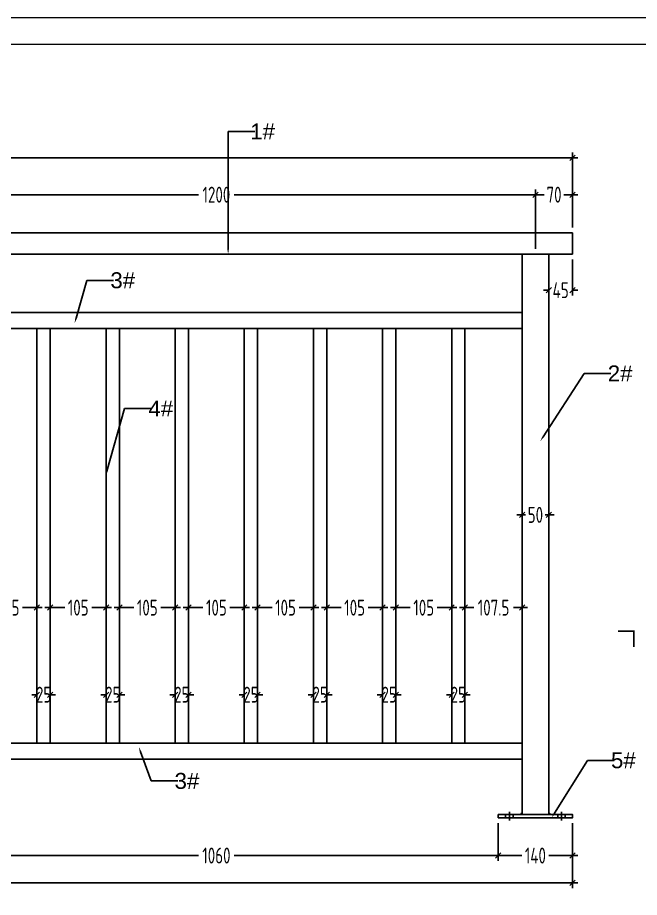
# Model space of a CAD drawing. Header units: millimetres. Extents: x 4 to 2106212, y -117026 to 198097.
# Drawn here: x 1916919 to 1918089, y 188421 to 190076 of the extents above; entities that cross this region are included whole.
import ezdxf
from ezdxf import colors
from ezdxf.entities.mleader import LeaderData, LeaderLine
from ezdxf.math import Vec2, Vec3

# ---------------------------------------------------------------- set-up
doc = ezdxf.new("R2010")
doc.units = ezdxf.units.MM
for name, color, linetype in [('HR-dimension', 9, 'Continuous'), ('方管', 100, 'Continuous'), ('标注', 9, 'Continuous')]:
    doc.layers.add(name, color=color, linetype=linetype)
doc.layers.add('图框', color=7, linetype='Continuous', lineweight=13)
doc.layers.add('文本', color=3, linetype='Continuous', lineweight=13)
doc.styles.add('Arial', font='arial.ttf')
doc.styles.add('hztxt', font='ros1.shx', dxfattribs={"width": 0.8, "bigfont": 'hztxt.shx'})
doc.dimstyles.new('DIM-10', dxfattribs={"dimscale": 10, "dimtxt": 3, "dimasz": 1, "dimexe": 1, "dimexo": 1, "dimgap": 0.5, "dimtad": 0, "dimdec": 3, "dimrnd": 0.0005, "dimzin": 9, "dimdsep": 46, "dimtxsty": 'hztxt', "dimblk": 'OBLIQUE', "dimcen": 0, "dimdle": 1, "dimclrd": 9, "dimclre": 9, "dimclrt": 2, "dimazin": 2, "dimtfac": 1, "dimtdec": 3, "dimtix": 1, "dimtofl": 0, "dimtmove": 2, "dimatfit": 3, "dimldrblk": 'OBLIQUE', "dimfxl": 1, "dimarcsym": 2})

# ---------------------------------------------------------------- blocks, each defined once
blk = doc.blocks.new('_Oblique')
at = {"color": 0, "linetype": 'ByBlock', "lineweight": -2}
blk.add_line((-0.5, -0.5), (0.5, 0.5), dxfattribs=at)
blk = doc.blocks.new('*D830')
at = {"layer": 'Defpoints', "color": 0, "ltscale": 1.5, "transparency": 16777216}
for p in [(1917893, 189742.7), (1916693, 189630.8), (1917893, 189630.8)]:
    blk.add_point(p, dxfattribs=at)
at = {"layer": 'HR-dimension', "color": 9, "lineweight": -2, "ltscale": 1.5, "transparency": 16777216}
for p, q in [((1916693, 189640.8), (1916693, 189752.7)), ((1917893, 189640.8), (1917893, 189752.7)), ((1916683, 189742.7), (1917259.6, 189742.7)), ((1917903, 189742.7), (1917326.4, 189742.7))]:
    blk.add_line(p, q, dxfattribs=at)
at = {"layer": 'HR-dimension', "color": 9, "lineweight": -2, "ltscale": 1.5, "transparency": 16777216, "xscale": 10, "yscale": 10, "zscale": 10, "rotation": 180}
blk.add_blockref('_Oblique', (1916693, 189742.7), dxfattribs=at)
at = {"layer": 'HR-dimension', "color": 9, "lineweight": -2, "ltscale": 1.5, "transparency": 16777216, "xscale": 10, "yscale": 10, "zscale": 10}
blk.add_blockref('_Oblique', (1917893, 189742.7), dxfattribs=at)
at = {"layer": 'HR-dimension', "color": 2, "ltscale": 1.5, "transparency": 16777216, "insert": (1917293, 189742.7), "char_height": 30, "attachment_point": 5, "style": 'hztxt'}
blk.add_mtext('1200', dxfattribs=at)
blk = doc.blocks.new('*D831')
at = {"layer": 'Defpoints', "color": 0, "ltscale": 1.5, "transparency": 16777216}
for p in [(1917963, 189742.7), (1917963, 189670.8), (1917893, 189630.8)]:
    blk.add_point(p, dxfattribs=at)
at = {"layer": 'HR-dimension', "color": 9, "lineweight": -2, "ltscale": 1.5, "transparency": 16777216}
for p, q in [((1917893, 189640.8), (1917893, 189752.7)), ((1917963, 189680.8), (1917963, 189752.7)), ((1917883, 189742.7), (1917909.4, 189742.7)), ((1917973, 189742.7), (1917946.6, 189742.7))]:
    blk.add_line(p, q, dxfattribs=at)
at = {"layer": 'HR-dimension', "color": 9, "lineweight": -2, "ltscale": 1.5, "transparency": 16777216, "xscale": 10, "yscale": 10, "zscale": 10, "rotation": 180}
blk.add_blockref('_Oblique', (1917893, 189742.7), dxfattribs=at)
at = {"layer": 'HR-dimension', "color": 9, "lineweight": -2, "ltscale": 1.5, "transparency": 16777216, "xscale": 10, "yscale": 10, "zscale": 10}
blk.add_blockref('_Oblique', (1917963, 189742.7), dxfattribs=at)
at = {"layer": 'HR-dimension', "color": 2, "ltscale": 1.5, "transparency": 16777216, "insert": (1917928, 189742.7), "char_height": 30, "attachment_point": 5, "style": 'hztxt'}
blk.add_mtext('70', dxfattribs=at)
blk = doc.blocks.new('*D832')
at = {"layer": 'Defpoints', "color": 0, "ltscale": 1.5, "transparency": 16777216}
for p in [(1915423, 189812.2), (1915423, 189670.8), (1917963, 189670.8)]:
    blk.add_point(p, dxfattribs=at)
at = {"layer": 'HR-dimension', "color": 9, "lineweight": -2, "ltscale": 1.5, "transparency": 16777216}
for p, q in [((1915423, 189680.8), (1915423, 189822.2)), ((1917963, 189680.8), (1917963, 189822.2)), ((1915413, 189812.2), (1916658.4, 189812.2)), ((1917973, 189812.2), (1916727.6, 189812.2))]:
    blk.add_line(p, q, dxfattribs=at)
at = {"layer": 'HR-dimension', "color": 9, "lineweight": -2, "ltscale": 1.5, "transparency": 16777216, "xscale": 10, "yscale": 10, "zscale": 10, "rotation": 180}
blk.add_blockref('_Oblique', (1915423, 189812.2), dxfattribs=at)
at = {"layer": 'HR-dimension', "color": 9, "lineweight": -2, "ltscale": 1.5, "transparency": 16777216, "xscale": 10, "yscale": 10, "zscale": 10}
blk.add_blockref('_Oblique', (1917963, 189812.2), dxfattribs=at)
at = {"layer": 'HR-dimension', "color": 2, "ltscale": 1.5, "transparency": 16777216, "insert": (1916693, 189812.2), "char_height": 30, "attachment_point": 5, "style": 'hztxt'}
blk.add_mtext('2540', dxfattribs=at)
blk = doc.blocks.new('*D835')
at = {"layer": 'Defpoints', "color": 0, "transparency": 16777216}
for p in [(1917868, 189233.7), (1917918, 189233.7), (1917868, 189140.4)]:
    blk.add_point(p, dxfattribs=at)
at = {"layer": '标注', "color": 9, "lineweight": -2, "transparency": 16777216}
for p, q in [((1917868, 189223.7), (1917868, 189130.4)), ((1917918, 189223.7), (1917918, 189130.4)), ((1917858, 189140.4), (1917874.4, 189140.4)), ((1917928, 189140.4), (1917911.6, 189140.4))]:
    blk.add_line(p, q, dxfattribs=at)
at = {"layer": '标注', "color": 9, "lineweight": -2, "transparency": 16777216, "xscale": 10, "yscale": 10, "zscale": 10, "rotation": 180}
blk.add_blockref('_Oblique', (1917868, 189140.4), dxfattribs=at)
at = {"layer": '标注', "color": 9, "lineweight": -2, "transparency": 16777216, "xscale": 10, "yscale": 10, "zscale": 10}
blk.add_blockref('_Oblique', (1917918, 189140.4), dxfattribs=at)
at = {"layer": '标注', "color": 2, "transparency": 16777216, "insert": (1917893, 189140.4), "char_height": 30, "attachment_point": 5, "style": 'hztxt'}
blk.add_mtext('50', dxfattribs=at)
blk = doc.blocks.new('*D865')
at = {"layer": 'Defpoints', "color": 0, "transparency": 16777216}
for p in [(1917918, 189630.8), (1917963, 189630.8), (1917918, 189563.1)]:
    blk.add_point(p, dxfattribs=at)
at = {"layer": '标注', "color": 9, "lineweight": -2, "transparency": 16777216}
for p, q in [((1917918, 189620.8), (1917918, 189553.1)), ((1917963, 189620.8), (1917963, 189553.1)), ((1917918, 189563.1), (1917908, 189563.1)), ((1917963, 189563.1), (1917973, 189563.1))]:
    blk.add_line(p, q, dxfattribs=at)
at = {"layer": '标注', "color": 9, "lineweight": -2, "transparency": 16777216, "xscale": 10, "yscale": 10, "zscale": 10}
blk.add_blockref('_Oblique', (1917918, 189563.1), dxfattribs=at)
at = {"layer": '标注', "color": 9, "lineweight": -2, "transparency": 16777216, "xscale": 10, "yscale": 10, "zscale": 10, "rotation": 180}
blk.add_blockref('_Oblique', (1917963, 189563.1), dxfattribs=at)
at = {"layer": '标注', "color": 2, "transparency": 16777216, "insert": (1917940.5, 189563.1), "char_height": 30, "attachment_point": 5, "style": 'hztxt'}
blk.add_mtext('45', dxfattribs=at)
blk = doc.blocks.new('*D839')
at = {"layer": 'Defpoints', "color": 0, "transparency": 16777216}
for p in [(1917823, 188570.8), (1917963, 188570.8), (1917823, 188499.6)]:
    blk.add_point(p, dxfattribs=at)
at = {"layer": '标注', "color": 9, "lineweight": -2, "transparency": 16777216}
for p, q in [((1917823, 188560.8), (1917823, 188489.6)), ((1917963, 188560.8), (1917963, 188489.6)), ((1917813, 188499.6), (1917867.6, 188499.6)), ((1917973, 188499.6), (1917918.4, 188499.6))]:
    blk.add_line(p, q, dxfattribs=at)
at = {"layer": '标注', "color": 9, "lineweight": -2, "transparency": 16777216, "xscale": 10, "yscale": 10, "zscale": 10, "rotation": 180}
blk.add_blockref('_Oblique', (1917823, 188499.6), dxfattribs=at)
at = {"layer": '标注', "color": 9, "lineweight": -2, "transparency": 16777216, "xscale": 10, "yscale": 10, "zscale": 10}
blk.add_blockref('_Oblique', (1917963, 188499.6), dxfattribs=at)
at = {"layer": '标注', "color": 2, "transparency": 16777216, "insert": (1917893, 188499.6), "char_height": 30, "attachment_point": 5, "style": 'hztxt'}
blk.add_mtext('140', dxfattribs=at)
blk = doc.blocks.new('*D840')
at = {"layer": 'Defpoints', "color": 0, "transparency": 16777216}
for p in [(1916763, 188570.8), (1917823, 188570.8), (1916763, 188499.6)]:
    blk.add_point(p, dxfattribs=at)
at = {"layer": '标注', "color": 9, "lineweight": -2, "transparency": 16777216}
for p, q in [((1916763, 188560.8), (1916763, 188489.6)), ((1917823, 188560.8), (1917823, 188489.6)), ((1916753, 188499.6), (1917259.6, 188499.6)), ((1917833, 188499.6), (1917326.4, 188499.6))]:
    blk.add_line(p, q, dxfattribs=at)
at = {"layer": '标注', "color": 9, "lineweight": -2, "transparency": 16777216, "xscale": 10, "yscale": 10, "zscale": 10, "rotation": 180}
blk.add_blockref('_Oblique', (1916763, 188499.6), dxfattribs=at)
at = {"layer": '标注', "color": 9, "lineweight": -2, "transparency": 16777216, "xscale": 10, "yscale": 10, "zscale": 10}
blk.add_blockref('_Oblique', (1917823, 188499.6), dxfattribs=at)
at = {"layer": '标注', "color": 2, "transparency": 16777216, "insert": (1917293, 188499.6), "char_height": 30, "attachment_point": 5, "style": 'hztxt'}
blk.add_mtext('1060', dxfattribs=at)
blk = doc.blocks.new('*D844')
at = {"layer": 'Defpoints', "color": 0, "transparency": 16777216}
for p in [(1915423, 188570.8), (1917963, 188570.8), (1917963, 188448)]:
    blk.add_point(p, dxfattribs=at)
at = {"layer": '标注', "color": 9, "lineweight": -2, "transparency": 16777216}
for p, q in [((1915423, 188560.8), (1915423, 188438)), ((1917963, 188560.8), (1917963, 188438)), ((1915413, 188448), (1916658.4, 188448)), ((1917973, 188448), (1916727.6, 188448))]:
    blk.add_line(p, q, dxfattribs=at)
at = {"layer": '标注', "color": 9, "lineweight": -2, "transparency": 16777216, "xscale": 10, "yscale": 10, "zscale": 10, "rotation": 180}
blk.add_blockref('_Oblique', (1915423, 188448), dxfattribs=at)
at = {"layer": '标注', "color": 9, "lineweight": -2, "transparency": 16777216, "xscale": 10, "yscale": 10, "zscale": 10}
blk.add_blockref('_Oblique', (1917963, 188448), dxfattribs=at)
at = {"layer": '标注', "color": 2, "transparency": 16777216, "insert": (1916693, 188448), "char_height": 30, "attachment_point": 5, "style": 'hztxt'}
blk.add_mtext('2540', dxfattribs=at)
blk = doc.blocks.new('GW-TK')
at = {"layer": '图框'}
for points in [[(927183.55, 464715.01), (927603.55, 464715.01), (927603.55, 464418.01), (927183.55, 464418.01)], [(927188.55, 464710.01), (927598.55, 464710.01), (927598.55, 464423.01), (927188.55, 464423.01)]]:
    blk.add_lwpolyline(points, close=True, dxfattribs=at)
blk = doc.blocks.new('*D1492')
at = {"layer": 'Defpoints', "color": 0, "ltscale": 1.5, "transparency": 16777216}
for p in [(1916980.5, 188802.2), (1916955.5, 188710.8), (1916980.5, 188710.8)]:
    blk.add_point(p, dxfattribs=at)
at = {"layer": 'HR-dimension', "color": 9, "lineweight": -2, "ltscale": 1.5, "transparency": 16777216}
for p, q in [((1916955.5, 188720.8), (1916955.5, 188812.2)), ((1916980.5, 188720.8), (1916980.5, 188812.2)), ((1916955.5, 188802.2), (1916945.5, 188802.2)), ((1916980.5, 188802.2), (1916990.5, 188802.2))]:
    blk.add_line(p, q, dxfattribs=at)
at = {"layer": 'HR-dimension', "color": 9, "lineweight": -2, "ltscale": 1.5, "transparency": 16777216, "xscale": 10, "yscale": 10, "zscale": 10}
blk.add_blockref('_Oblique', (1916955.5, 188802.2), dxfattribs=at)
at = {"layer": 'HR-dimension', "color": 9, "lineweight": -2, "ltscale": 1.5, "transparency": 16777216, "xscale": 10, "yscale": 10, "zscale": 10, "rotation": 180}
blk.add_blockref('_Oblique', (1916980.5, 188802.2), dxfattribs=at)
at = {"layer": 'HR-dimension', "color": 2, "ltscale": 1.5, "transparency": 16777216, "insert": (1916968, 188802.2), "char_height": 30, "attachment_point": 5, "style": 'hztxt'}
blk.add_mtext('25', dxfattribs=at)
blk = doc.blocks.new('*D1487')
at = {"layer": 'Defpoints', "color": 0, "ltscale": 1.5, "transparency": 16777216}
for p in [(1916850.5, 188965.9), (1916850.5, 188896.1), (1916955.5, 188896.1)]:
    blk.add_point(p, dxfattribs=at)
at = {"layer": 'HR-dimension', "color": 9, "lineweight": -2, "ltscale": 1.5, "transparency": 16777216}
for p, q in [((1916850.5, 188906.1), (1916850.5, 188975.9)), ((1916955.5, 188906.1), (1916955.5, 188975.9)), ((1916840.5, 188965.9), (1916877.6, 188965.9)), ((1916965.5, 188965.9), (1916928.4, 188965.9))]:
    blk.add_line(p, q, dxfattribs=at)
at = {"layer": 'HR-dimension', "color": 9, "lineweight": -2, "ltscale": 1.5, "transparency": 16777216, "xscale": 10, "yscale": 10, "zscale": 10, "rotation": 180}
blk.add_blockref('_Oblique', (1916850.5, 188965.9), dxfattribs=at)
at = {"layer": 'HR-dimension', "color": 9, "lineweight": -2, "ltscale": 1.5, "transparency": 16777216, "xscale": 10, "yscale": 10, "zscale": 10}
blk.add_blockref('_Oblique', (1916955.5, 188965.9), dxfattribs=at)
at = {"layer": 'HR-dimension', "color": 2, "ltscale": 1.5, "transparency": 16777216, "insert": (1916903, 188965.9), "char_height": 30, "attachment_point": 5, "style": 'hztxt'}
blk.add_mtext('105', dxfattribs=at)
blk = doc.blocks.new('*D1488')
at = {"layer": 'Defpoints', "color": 0, "ltscale": 1.5, "transparency": 16777216}
for p in [(1917110.5, 188802.2), (1917085.5, 188710.8), (1917110.5, 188710.8)]:
    blk.add_point(p, dxfattribs=at)
at = {"layer": 'HR-dimension', "color": 9, "lineweight": -2, "ltscale": 1.5, "transparency": 16777216}
for p, q in [((1917085.5, 188720.8), (1917085.5, 188812.2)), ((1917110.5, 188720.8), (1917110.5, 188812.2)), ((1917085.5, 188802.2), (1917075.5, 188802.2)), ((1917110.5, 188802.2), (1917120.5, 188802.2))]:
    blk.add_line(p, q, dxfattribs=at)
at = {"layer": 'HR-dimension', "color": 9, "lineweight": -2, "ltscale": 1.5, "transparency": 16777216, "xscale": 10, "yscale": 10, "zscale": 10}
blk.add_blockref('_Oblique', (1917085.5, 188802.2), dxfattribs=at)
at = {"layer": 'HR-dimension', "color": 9, "lineweight": -2, "ltscale": 1.5, "transparency": 16777216, "xscale": 10, "yscale": 10, "zscale": 10, "rotation": 180}
blk.add_blockref('_Oblique', (1917110.5, 188802.2), dxfattribs=at)
at = {"layer": 'HR-dimension', "color": 2, "ltscale": 1.5, "transparency": 16777216, "insert": (1917098, 188802.2), "char_height": 30, "attachment_point": 5, "style": 'hztxt'}
blk.add_mtext('25', dxfattribs=at)
blk = doc.blocks.new('*D1489')
at = {"layer": 'Defpoints', "color": 0, "ltscale": 1.5, "transparency": 16777216}
for p in [(1916980.5, 188965.9), (1916980.5, 188896.1), (1917085.5, 188896.1)]:
    blk.add_point(p, dxfattribs=at)
at = {"layer": 'HR-dimension', "color": 9, "lineweight": -2, "ltscale": 1.5, "transparency": 16777216}
for p, q in [((1916980.5, 188906.1), (1916980.5, 188975.9)), ((1917085.5, 188906.1), (1917085.5, 188975.9)), ((1916970.5, 188965.9), (1917007.6, 188965.9)), ((1917095.5, 188965.9), (1917058.4, 188965.9))]:
    blk.add_line(p, q, dxfattribs=at)
at = {"layer": 'HR-dimension', "color": 9, "lineweight": -2, "ltscale": 1.5, "transparency": 16777216, "xscale": 10, "yscale": 10, "zscale": 10, "rotation": 180}
blk.add_blockref('_Oblique', (1916980.5, 188965.9), dxfattribs=at)
at = {"layer": 'HR-dimension', "color": 9, "lineweight": -2, "ltscale": 1.5, "transparency": 16777216, "xscale": 10, "yscale": 10, "zscale": 10}
blk.add_blockref('_Oblique', (1917085.5, 188965.9), dxfattribs=at)
at = {"layer": 'HR-dimension', "color": 2, "ltscale": 1.5, "transparency": 16777216, "insert": (1917033, 188965.9), "char_height": 30, "attachment_point": 5, "style": 'hztxt'}
blk.add_mtext('105', dxfattribs=at)
blk = doc.blocks.new('*D1490')
at = {"layer": 'Defpoints', "color": 0, "ltscale": 1.5, "transparency": 16777216}
for p in [(1917240.5, 188802.2), (1917215.5, 188710.8), (1917240.5, 188710.8)]:
    blk.add_point(p, dxfattribs=at)
at = {"layer": 'HR-dimension', "color": 9, "lineweight": -2, "ltscale": 1.5, "transparency": 16777216}
for p, q in [((1917215.5, 188720.8), (1917215.5, 188812.2)), ((1917240.5, 188720.8), (1917240.5, 188812.2)), ((1917215.5, 188802.2), (1917205.5, 188802.2)), ((1917240.5, 188802.2), (1917250.5, 188802.2))]:
    blk.add_line(p, q, dxfattribs=at)
at = {"layer": 'HR-dimension', "color": 9, "lineweight": -2, "ltscale": 1.5, "transparency": 16777216, "xscale": 10, "yscale": 10, "zscale": 10}
blk.add_blockref('_Oblique', (1917215.5, 188802.2), dxfattribs=at)
at = {"layer": 'HR-dimension', "color": 9, "lineweight": -2, "ltscale": 1.5, "transparency": 16777216, "xscale": 10, "yscale": 10, "zscale": 10, "rotation": 180}
blk.add_blockref('_Oblique', (1917240.5, 188802.2), dxfattribs=at)
at = {"layer": 'HR-dimension', "color": 2, "ltscale": 1.5, "transparency": 16777216, "insert": (1917228, 188802.2), "char_height": 30, "attachment_point": 5, "style": 'hztxt'}
blk.add_mtext('25', dxfattribs=at)
blk = doc.blocks.new('*D1491')
at = {"layer": 'Defpoints', "color": 0, "ltscale": 1.5, "transparency": 16777216}
for p in [(1917110.5, 188965.9), (1917110.5, 188896.1), (1917215.5, 188896.1)]:
    blk.add_point(p, dxfattribs=at)
at = {"layer": 'HR-dimension', "color": 9, "lineweight": -2, "ltscale": 1.5, "transparency": 16777216}
for p, q in [((1917110.5, 188906.1), (1917110.5, 188975.9)), ((1917215.5, 188906.1), (1917215.5, 188975.9)), ((1917100.5, 188965.9), (1917137.6, 188965.9)), ((1917225.5, 188965.9), (1917188.4, 188965.9))]:
    blk.add_line(p, q, dxfattribs=at)
at = {"layer": 'HR-dimension', "color": 9, "lineweight": -2, "ltscale": 1.5, "transparency": 16777216, "xscale": 10, "yscale": 10, "zscale": 10, "rotation": 180}
blk.add_blockref('_Oblique', (1917110.5, 188965.9), dxfattribs=at)
at = {"layer": 'HR-dimension', "color": 9, "lineweight": -2, "ltscale": 1.5, "transparency": 16777216, "xscale": 10, "yscale": 10, "zscale": 10}
blk.add_blockref('_Oblique', (1917215.5, 188965.9), dxfattribs=at)
at = {"layer": 'HR-dimension', "color": 2, "ltscale": 1.5, "transparency": 16777216, "insert": (1917163, 188965.9), "char_height": 30, "attachment_point": 5, "style": 'hztxt'}
blk.add_mtext('105', dxfattribs=at)
blk = doc.blocks.new('*D1479')
at = {"layer": 'Defpoints', "color": 0, "ltscale": 1.5, "transparency": 16777216}
for p in [(1917370.5, 188802.2), (1917345.5, 188710.8), (1917370.5, 188710.8)]:
    blk.add_point(p, dxfattribs=at)
at = {"layer": 'HR-dimension', "color": 9, "lineweight": -2, "ltscale": 1.5, "transparency": 16777216}
for p, q in [((1917345.5, 188720.8), (1917345.5, 188812.2)), ((1917370.5, 188720.8), (1917370.5, 188812.2)), ((1917345.5, 188802.2), (1917335.5, 188802.2)), ((1917370.5, 188802.2), (1917380.5, 188802.2))]:
    blk.add_line(p, q, dxfattribs=at)
at = {"layer": 'HR-dimension', "color": 9, "lineweight": -2, "ltscale": 1.5, "transparency": 16777216, "xscale": 10, "yscale": 10, "zscale": 10}
blk.add_blockref('_Oblique', (1917345.5, 188802.2), dxfattribs=at)
at = {"layer": 'HR-dimension', "color": 9, "lineweight": -2, "ltscale": 1.5, "transparency": 16777216, "xscale": 10, "yscale": 10, "zscale": 10, "rotation": 180}
blk.add_blockref('_Oblique', (1917370.5, 188802.2), dxfattribs=at)
at = {"layer": 'HR-dimension', "color": 2, "ltscale": 1.5, "transparency": 16777216, "insert": (1917358, 188802.2), "char_height": 30, "attachment_point": 5, "style": 'hztxt'}
blk.add_mtext('25', dxfattribs=at)
blk = doc.blocks.new('*D1480')
at = {"layer": 'Defpoints', "color": 0, "ltscale": 1.5, "transparency": 16777216}
for p in [(1917240.5, 188965.9), (1917240.5, 188896.1), (1917345.5, 188896.1)]:
    blk.add_point(p, dxfattribs=at)
at = {"layer": 'HR-dimension', "color": 9, "lineweight": -2, "ltscale": 1.5, "transparency": 16777216}
for p, q in [((1917240.5, 188906.1), (1917240.5, 188975.9)), ((1917345.5, 188906.1), (1917345.5, 188975.9)), ((1917230.5, 188965.9), (1917267.6, 188965.9)), ((1917355.5, 188965.9), (1917318.4, 188965.9))]:
    blk.add_line(p, q, dxfattribs=at)
at = {"layer": 'HR-dimension', "color": 9, "lineweight": -2, "ltscale": 1.5, "transparency": 16777216, "xscale": 10, "yscale": 10, "zscale": 10, "rotation": 180}
blk.add_blockref('_Oblique', (1917240.5, 188965.9), dxfattribs=at)
at = {"layer": 'HR-dimension', "color": 9, "lineweight": -2, "ltscale": 1.5, "transparency": 16777216, "xscale": 10, "yscale": 10, "zscale": 10}
blk.add_blockref('_Oblique', (1917345.5, 188965.9), dxfattribs=at)
at = {"layer": 'HR-dimension', "color": 2, "ltscale": 1.5, "transparency": 16777216, "insert": (1917293, 188965.9), "char_height": 30, "attachment_point": 5, "style": 'hztxt'}
blk.add_mtext('105', dxfattribs=at)
blk = doc.blocks.new('*D1481')
at = {"layer": 'Defpoints', "color": 0, "ltscale": 1.5, "transparency": 16777216}
for p in [(1917500.5, 188802.2), (1917475.5, 188710.8), (1917500.5, 188710.8)]:
    blk.add_point(p, dxfattribs=at)
at = {"layer": 'HR-dimension', "color": 9, "lineweight": -2, "ltscale": 1.5, "transparency": 16777216}
for p, q in [((1917475.5, 188720.8), (1917475.5, 188812.2)), ((1917500.5, 188720.8), (1917500.5, 188812.2)), ((1917475.5, 188802.2), (1917465.5, 188802.2)), ((1917500.5, 188802.2), (1917510.5, 188802.2))]:
    blk.add_line(p, q, dxfattribs=at)
at = {"layer": 'HR-dimension', "color": 9, "lineweight": -2, "ltscale": 1.5, "transparency": 16777216, "xscale": 10, "yscale": 10, "zscale": 10}
blk.add_blockref('_Oblique', (1917475.5, 188802.2), dxfattribs=at)
at = {"layer": 'HR-dimension', "color": 9, "lineweight": -2, "ltscale": 1.5, "transparency": 16777216, "xscale": 10, "yscale": 10, "zscale": 10, "rotation": 180}
blk.add_blockref('_Oblique', (1917500.5, 188802.2), dxfattribs=at)
at = {"layer": 'HR-dimension', "color": 2, "ltscale": 1.5, "transparency": 16777216, "insert": (1917488, 188802.2), "char_height": 30, "attachment_point": 5, "style": 'hztxt'}
blk.add_mtext('25', dxfattribs=at)
blk = doc.blocks.new('*D1482')
at = {"layer": 'Defpoints', "color": 0, "ltscale": 1.5, "transparency": 16777216}
for p in [(1917370.5, 188965.9), (1917370.5, 188896.1), (1917475.5, 188896.1)]:
    blk.add_point(p, dxfattribs=at)
at = {"layer": 'HR-dimension', "color": 9, "lineweight": -2, "ltscale": 1.5, "transparency": 16777216}
for p, q in [((1917370.5, 188906.1), (1917370.5, 188975.9)), ((1917475.5, 188906.1), (1917475.5, 188975.9)), ((1917360.5, 188965.9), (1917397.6, 188965.9)), ((1917485.5, 188965.9), (1917448.4, 188965.9))]:
    blk.add_line(p, q, dxfattribs=at)
at = {"layer": 'HR-dimension', "color": 9, "lineweight": -2, "ltscale": 1.5, "transparency": 16777216, "xscale": 10, "yscale": 10, "zscale": 10, "rotation": 180}
blk.add_blockref('_Oblique', (1917370.5, 188965.9), dxfattribs=at)
at = {"layer": 'HR-dimension', "color": 9, "lineweight": -2, "ltscale": 1.5, "transparency": 16777216, "xscale": 10, "yscale": 10, "zscale": 10}
blk.add_blockref('_Oblique', (1917475.5, 188965.9), dxfattribs=at)
at = {"layer": 'HR-dimension', "color": 2, "ltscale": 1.5, "transparency": 16777216, "insert": (1917423, 188965.9), "char_height": 30, "attachment_point": 5, "style": 'hztxt'}
blk.add_mtext('105', dxfattribs=at)
blk = doc.blocks.new('*D1483')
at = {"layer": 'Defpoints', "color": 0, "ltscale": 1.5, "transparency": 16777216}
for p in [(1917630.5, 188802.2), (1917605.5, 188710.8), (1917630.5, 188710.8)]:
    blk.add_point(p, dxfattribs=at)
at = {"layer": 'HR-dimension', "color": 9, "lineweight": -2, "ltscale": 1.5, "transparency": 16777216}
for p, q in [((1917605.5, 188720.8), (1917605.5, 188812.2)), ((1917630.5, 188720.8), (1917630.5, 188812.2)), ((1917605.5, 188802.2), (1917595.5, 188802.2)), ((1917630.5, 188802.2), (1917640.5, 188802.2))]:
    blk.add_line(p, q, dxfattribs=at)
at = {"layer": 'HR-dimension', "color": 9, "lineweight": -2, "ltscale": 1.5, "transparency": 16777216, "xscale": 10, "yscale": 10, "zscale": 10}
blk.add_blockref('_Oblique', (1917605.5, 188802.2), dxfattribs=at)
at = {"layer": 'HR-dimension', "color": 9, "lineweight": -2, "ltscale": 1.5, "transparency": 16777216, "xscale": 10, "yscale": 10, "zscale": 10, "rotation": 180}
blk.add_blockref('_Oblique', (1917630.5, 188802.2), dxfattribs=at)
at = {"layer": 'HR-dimension', "color": 2, "ltscale": 1.5, "transparency": 16777216, "insert": (1917618, 188802.2), "char_height": 30, "attachment_point": 5, "style": 'hztxt'}
blk.add_mtext('25', dxfattribs=at)
blk = doc.blocks.new('*D1484')
at = {"layer": 'Defpoints', "color": 0, "ltscale": 1.5, "transparency": 16777216}
for p in [(1917500.5, 188965.9), (1917500.5, 188896.1), (1917605.5, 188896.1)]:
    blk.add_point(p, dxfattribs=at)
at = {"layer": 'HR-dimension', "color": 9, "lineweight": -2, "ltscale": 1.5, "transparency": 16777216}
for p, q in [((1917500.5, 188906.1), (1917500.5, 188975.9)), ((1917605.5, 188906.1), (1917605.5, 188975.9)), ((1917490.5, 188965.9), (1917527.6, 188965.9)), ((1917615.5, 188965.9), (1917578.4, 188965.9))]:
    blk.add_line(p, q, dxfattribs=at)
at = {"layer": 'HR-dimension', "color": 9, "lineweight": -2, "ltscale": 1.5, "transparency": 16777216, "xscale": 10, "yscale": 10, "zscale": 10, "rotation": 180}
blk.add_blockref('_Oblique', (1917500.5, 188965.9), dxfattribs=at)
at = {"layer": 'HR-dimension', "color": 9, "lineweight": -2, "ltscale": 1.5, "transparency": 16777216, "xscale": 10, "yscale": 10, "zscale": 10}
blk.add_blockref('_Oblique', (1917605.5, 188965.9), dxfattribs=at)
at = {"layer": 'HR-dimension', "color": 2, "ltscale": 1.5, "transparency": 16777216, "insert": (1917553, 188965.9), "char_height": 30, "attachment_point": 5, "style": 'hztxt'}
blk.add_mtext('105', dxfattribs=at)
blk = doc.blocks.new('*D1485')
at = {"layer": 'Defpoints', "color": 0, "ltscale": 1.5, "transparency": 16777216}
for p in [(1917760.5, 188802.2), (1917735.5, 188710.8), (1917760.5, 188710.8)]:
    blk.add_point(p, dxfattribs=at)
at = {"layer": 'HR-dimension', "color": 9, "lineweight": -2, "ltscale": 1.5, "transparency": 16777216}
for p, q in [((1917735.5, 188720.8), (1917735.5, 188812.2)), ((1917760.5, 188720.8), (1917760.5, 188812.2)), ((1917735.5, 188802.2), (1917725.5, 188802.2)), ((1917760.5, 188802.2), (1917770.5, 188802.2))]:
    blk.add_line(p, q, dxfattribs=at)
at = {"layer": 'HR-dimension', "color": 9, "lineweight": -2, "ltscale": 1.5, "transparency": 16777216, "xscale": 10, "yscale": 10, "zscale": 10}
blk.add_blockref('_Oblique', (1917735.5, 188802.2), dxfattribs=at)
at = {"layer": 'HR-dimension', "color": 9, "lineweight": -2, "ltscale": 1.5, "transparency": 16777216, "xscale": 10, "yscale": 10, "zscale": 10, "rotation": 180}
blk.add_blockref('_Oblique', (1917760.5, 188802.2), dxfattribs=at)
at = {"layer": 'HR-dimension', "color": 2, "ltscale": 1.5, "transparency": 16777216, "insert": (1917748, 188802.2), "char_height": 30, "attachment_point": 5, "style": 'hztxt'}
blk.add_mtext('25', dxfattribs=at)
blk = doc.blocks.new('*D1486')
at = {"layer": 'Defpoints', "color": 0, "ltscale": 1.5, "transparency": 16777216}
for p in [(1917630.5, 188965.9), (1917630.5, 188896.1), (1917735.5, 188896.1)]:
    blk.add_point(p, dxfattribs=at)
at = {"layer": 'HR-dimension', "color": 9, "lineweight": -2, "ltscale": 1.5, "transparency": 16777216}
for p, q in [((1917630.5, 188906.1), (1917630.5, 188975.9)), ((1917735.5, 188906.1), (1917735.5, 188975.9)), ((1917620.5, 188965.9), (1917657.6, 188965.9)), ((1917745.5, 188965.9), (1917708.4, 188965.9))]:
    blk.add_line(p, q, dxfattribs=at)
at = {"layer": 'HR-dimension', "color": 9, "lineweight": -2, "ltscale": 1.5, "transparency": 16777216, "xscale": 10, "yscale": 10, "zscale": 10, "rotation": 180}
blk.add_blockref('_Oblique', (1917630.5, 188965.9), dxfattribs=at)
at = {"layer": 'HR-dimension', "color": 9, "lineweight": -2, "ltscale": 1.5, "transparency": 16777216, "xscale": 10, "yscale": 10, "zscale": 10}
blk.add_blockref('_Oblique', (1917735.5, 188965.9), dxfattribs=at)
at = {"layer": 'HR-dimension', "color": 2, "ltscale": 1.5, "transparency": 16777216, "insert": (1917683, 188965.9), "char_height": 30, "attachment_point": 5, "style": 'hztxt'}
blk.add_mtext('105', dxfattribs=at)
blk = doc.blocks.new('*D1494')
at = {"layer": 'Defpoints', "color": 0, "ltscale": 1.5, "transparency": 16777216}
for p in [(1917868, 188965.9), (1917868, 188896.1), (1917760.5, 188875)]:
    blk.add_point(p, dxfattribs=at)
at = {"layer": 'HR-dimension', "color": 9, "lineweight": -2, "ltscale": 1.5, "transparency": 16777216}
for p, q in [((1917760.5, 188885), (1917760.5, 188975.9)), ((1917868, 188906.1), (1917868, 188975.9)), ((1917750.5, 188965.9), (1917776.9, 188965.9)), ((1917878, 188965.9), (1917851.7, 188965.9))]:
    blk.add_line(p, q, dxfattribs=at)
at = {"layer": 'HR-dimension', "color": 9, "lineweight": -2, "ltscale": 1.5, "transparency": 16777216, "xscale": 10, "yscale": 10, "zscale": 10, "rotation": 180}
blk.add_blockref('_Oblique', (1917760.5, 188965.9), dxfattribs=at)
at = {"layer": 'HR-dimension', "color": 9, "lineweight": -2, "ltscale": 1.5, "transparency": 16777216, "xscale": 10, "yscale": 10, "zscale": 10}
blk.add_blockref('_Oblique', (1917868, 188965.9), dxfattribs=at)
at = {"layer": 'HR-dimension', "color": 2, "ltscale": 1.5, "transparency": 16777216, "insert": (1917814.3, 188965.9), "char_height": 30, "attachment_point": 5, "style": 'hztxt'}
blk.add_mtext('107.5', dxfattribs=at)

msp = doc.modelspace()

# ---------------------------------------------------------------- hatches: boundary and pattern name
h = msp.add_hatch(color=256)
h.dxf.hatch_style = 1
h.paths.add_polyline_path([(1917868.0071, 188579.2768, 0.414213562), (1917865.5071, 188576.7768), (1917868.0071, 188576.7768)])
h = msp.add_hatch(color=256)
h.dxf.hatch_style = 1
h.paths.add_polyline_path([(1917918.0071, 188579.2768, -0.414213562), (1917920.5071, 188576.7768), (1917918.0071, 188576.7768)])

# ---------------------------------------------------------------- linework, layer by layer
at = {"color": 1}
for p, q in [((1916718.0071, 189520.774), (1917868.1098, 189520.774)), ((1916718.0071, 189490.774), (1917868.1098, 189490.774)), ((1916718.0071, 188710.774), (1917868.1098, 188710.774)), ((1916718.0071, 188680.774), (1917868.1098, 188680.774))]:
    msp.add_line(p, q, dxfattribs=at)
at = {"color": 4}
for points in [[(1916980.5071, 188710.774), (1916980.5071, 189490.774), (1916955.5071, 189490.774), (1916955.5071, 188710.774)], [(1917110.5071, 188710.774), (1917110.5071, 189490.774), (1917085.5071, 189490.774), (1917085.5071, 188710.774)], [(1917240.5071, 188710.774), (1917240.5071, 189490.774), (1917215.5071, 189490.774), (1917215.5071, 188710.774)], [(1917370.5071, 188710.774), (1917370.5071, 189490.774), (1917345.5071, 189490.774), (1917345.5071, 188710.774)], [(1917500.5071, 188710.774), (1917500.5071, 189490.774), (1917475.5071, 189490.774), (1917475.5071, 188710.774)], [(1917630.5071, 188710.774), (1917630.5071, 189490.774), (1917605.5071, 189490.774), (1917605.5071, 188710.774)], [(1917760.5071, 188710.774), (1917760.5071, 189490.774), (1917735.5071, 189490.774), (1917735.5071, 188710.774)]]:
    msp.add_lwpolyline(points, dxfattribs=at)
at = {"const_width": 3}
msp.add_lwpolyline([(1918048.1053, 188921.7901), (1918078.1053, 188921.7901), (1918078.1053, 188891.7901)], dxfattribs=at)
at = {"color": 7}
for points in [[(1917844.0071, 188581.7768), (1917844.0071, 188565.7768)], [(1917942.0071, 188581.7768), (1917942.0071, 188565.7768)], [(1917823.0071, 188576.7768), (1917963.0071, 188576.7768), (1917963.0071, 188570.7768), (1917823.0071, 188570.7768), (1917823.0071, 188576.7768)], [(1917837.0071, 188576.7768), (1917837.0071, 188570.7768)], [(1917851.0071, 188576.7768), (1917851.0071, 188570.7768)], [(1917935.0071, 188576.7768), (1917935.0071, 188570.7768)], [(1917949.0071, 188576.7768), (1917949.0071, 188570.7768)]]:
    msp.add_lwpolyline(points, dxfattribs=at)
for centre, start, end in [((1917868.0071, 188576.7768), 90, 180), ((1917918.0071, 188576.7768), 0, 90)]:
    msp.add_arc(centre, 2.5, start, end)
at = {"layer": '方管', "color": 2}
for p, q in [((1917963.0071, 189670.7741), (1915423.0071, 189670.7741)), ((1917963.0071, 189670.7741), (1917963.0071, 189630.7741)), ((1917963.0071, 189670.7741), (1917963.0071, 189630.7741)), ((1915423.0071, 189630.7741), (1917963.0071, 189630.7741))]:
    msp.add_line(p, q, dxfattribs=at)
at = {"layer": '方管', "color": 3}
msp.add_lwpolyline([(1917868.0071, 189630.7741), (1917918.0071, 189630.7741), (1917918.0071, 188576.7768), (1917868.0071, 188576.7768)], close=True, dxfattribs=at)

# ---------------------------------------------------------------- block references
at = {"layer": '文本', "xscale": 10, "yscale": 10, "zscale": 10}
msp.add_blockref('GW-TK', (-7356845.2012, -4457074.3437), dxfattribs=at)

# ---------------------------------------------------------------- dimensions: what is measured, and where the dimension line sits
at = {"layer": 'HR-dimension', "ltscale": 1.5}
for base, p1, p2, picture, middle in [((1915423.0071, 189812.2058), (1917963.0071, 189670.7741), (1915423.0071, 189670.7741), '*D832', (1916693.0071, 189812.2058)), ((1917893.0071, 189742.7383), (1916693.0071, 189630.7741), (1917893.0071, 189630.7741), '*D830', (1917293.0071, 189742.7383)), ((1917963.0071, 189742.7383), (1917893.0071, 189630.7741), (1917963.0071, 189670.7741), '*D831', (1917928.0071, 189742.7383)), ((1916850.5071, 188965.8605), (1916955.5071, 188896.0545), (1916850.5071, 188896.0545), '*D1487', (1916903.0071, 188965.8605)), ((1916980.5071, 188965.8605), (1917085.5071, 188896.0545), (1916980.5071, 188896.0545), '*D1489', (1917033.0071, 188965.8605)), ((1917110.5071, 188965.8605), (1917215.5071, 188896.0545), (1917110.5071, 188896.0545), '*D1491', (1917163.0071, 188965.8605)), ((1917240.5071, 188965.8605), (1917345.5071, 188896.0545), (1917240.5071, 188896.0545), '*D1480', (1917293.0071, 188965.8605)), ((1917370.5071, 188965.8605), (1917475.5071, 188896.0545), (1917370.5071, 188896.0545), '*D1482', (1917423.0071, 188965.8605)), ((1917500.5071, 188965.8605), (1917605.5071, 188896.0545), (1917500.5071, 188896.0545), '*D1484', (1917553.0071, 188965.8605)), ((1917630.5071, 188965.8605), (1917735.5071, 188896.0545), (1917630.5071, 188896.0545), '*D1486', (1917683.0071, 188965.8605)), ((1917868.0071, 188965.8605), (1917760.5071, 188874.9999), (1917868.0071, 188896.0545), '*D1494', (1917814.2571, 188965.8605)), ((1916980.5071, 188802.2127), (1916955.5071, 188710.7741), (1916980.5071, 188710.7741), '*D1492', (1916968.0071, 188802.2127)), ((1917110.5071, 188802.2127), (1917085.5071, 188710.7741), (1917110.5071, 188710.7741), '*D1488', (1917098.0071, 188802.2127)), ((1917240.5071, 188802.2127), (1917215.5071, 188710.7741), (1917240.5071, 188710.7741), '*D1490', (1917228.0071, 188802.2127)), ((1917370.5071, 188802.2127), (1917345.5071, 188710.7741), (1917370.5071, 188710.7741), '*D1479', (1917358.0071, 188802.2127)), ((1917500.5071, 188802.2127), (1917475.5071, 188710.7741), (1917500.5071, 188710.7741), '*D1481', (1917488.0071, 188802.2127)), ((1917630.5071, 188802.2127), (1917605.5071, 188710.7741), (1917630.5071, 188710.7741), '*D1483', (1917618.0071, 188802.2127)), ((1917760.5071, 188802.2127), (1917735.5071, 188710.7741), (1917760.5071, 188710.7741), '*D1485', (1917748.0071, 188802.2127))]:
    dim = msp.add_linear_dim(base=base, p1=p1, p2=p2, dimstyle='DIM-10', dxfattribs=at)
    dim.commit()
    dim.dimension.update_dxf_attribs({"geometry": picture, "text_midpoint": middle})
at = {"layer": '标注'}
for base, p1, p2, picture, middle in [((1917918.0071, 189563.1094), (1917963.0071, 189630.7741), (1917918.0071, 189630.7741), '*D865', (1917940.5071, 189563.1094)), ((1917963.0071, 188447.9645), (1915423.0071, 188570.7748), (1917963.0071, 188570.7748), '*D844', (1916693.0071, 188447.9645)), ((1916763.0071, 188499.5549), (1917823.0071, 188570.7748), (1916763.0071, 188570.7744), '*D840', (1917293.0071, 188499.5549)), ((1917823.0071, 188499.5549), (1917963.0071, 188570.7748), (1917823.0071, 188570.7748), '*D839', (1917893.0071, 188499.5549))]:
    dim = msp.add_linear_dim(base=base, p1=p1, p2=p2, dimstyle='DIM-10', dxfattribs=at)
    dim.commit()
    dim.dimension.update_dxf_attribs({"geometry": picture, "text_midpoint": middle})
at = {"layer": '标注', "color": 7}
dim = msp.add_linear_dim(base=(1917868.0071, 189140.41), p1=(1917918.0071, 189233.675), p2=(1917868.0071, 189233.675), dimstyle='DIM-10', dxfattribs=at)
dim.commit()
dim.dimension.update_dxf_attribs({"geometry": '*D835', "text_midpoint": (1917893.0071, 189140.41)})

# ---------------------------------------------------------------- leaders
at = {"layer": '标注', "color": 6}
ml = msp.add_multileader_mtext('Standard', dxfattribs=at)
ml.set_content('1#', color=6, style='Arial')
ml.set_leader_properties(color=8)
ml.build(insert=Vec2(0, 0))
ml.multileader.update_dxf_attribs({"dogleg_length": 50, "arrow_head_size": 10})
ctx = ml.context
ctx.base_point, ctx.char_height, ctx.arrow_head_size, ctx.landing_gap_size, ctx.plane_origin = Vec3(1917365.0056, 189861.5796), 30, 10, 1, Vec3(1916865.3166, 189804.195)
ctx.text_align_type = 2
notes = []
notes.append((ctx, [(1, (1, 1, 0), (1917315.0056, 189861.5796), (1, 0), 50, [(0, [(1917315.0056, 189630.7741)], 0, [])])]))
ctx.mtext.insert, ctx.mtext.alignment, ctx.mtext.flow_direction = Vec3(1917403.2056, 189876.751), 3, 5
ml = msp.add_multileader_mtext('Standard', dxfattribs=at)
ml.set_content('3#', color=6, style='Arial')
ml.set_leader_properties(color=8)
ml.build(insert=Vec2(0, 0))
ml.multileader.update_dxf_attribs({"dogleg_length": 50, "arrow_head_size": 10})
ctx = ml.context
ctx.base_point, ctx.char_height, ctx.arrow_head_size, ctx.landing_gap_size, ctx.plane_origin = Vec3(1917099.5506, 189581.5606), 30, 10, 1, Vec3(1916599.8616, 189454.3396)
ctx.text_align_type = 2
notes.append((ctx, [(1, (1, 1, 0), (1917049.5506, 189581.5606), (1, 0), 50, [(0, [(1917026.293, 189501.0189)], 0, [])])]))
ctx.mtext.insert, ctx.mtext.alignment, ctx.mtext.flow_direction = Vec3(1917140.1506, 189596.732), 3, 5
ml = msp.add_multileader_mtext('Standard', dxfattribs=at)
ml.set_content('2#', color=6, style='Arial')
ml.set_leader_properties(color=8)
ml.build(insert=Vec2(0, 0))
ml.multileader.update_dxf_attribs({"dogleg_length": 50, "arrow_head_size": 10})
ctx = ml.context
ctx.base_point, ctx.char_height, ctx.arrow_head_size, ctx.landing_gap_size, ctx.plane_origin = Vec3(1918034.7866, 189406.3206), 30, 10, 1, Vec3(1918042.7017, 189179.0996)
ctx.text_align_type = 2
notes.append((ctx, [(0, (1, 1, 0), (1917984.7866, 189406.3206), (1, 0), 50, [(0, [(1917902.2302, 189279.0996)], 0, [])])]))
ctx.mtext.insert, ctx.mtext.alignment, ctx.mtext.flow_direction = Vec3(1918075.7294, 189421.492), 3, 5
ml = msp.add_multileader_mtext('Standard', dxfattribs=at)
ml.set_content('4#', color=6, style='Arial')
ml.set_leader_properties(color=8)
ml.build(insert=Vec2(0, 0))
ml.multileader.update_dxf_attribs({"dogleg_length": 50, "arrow_head_size": 10})
ctx = ml.context
ctx.base_point, ctx.char_height, ctx.arrow_head_size, ctx.landing_gap_size, ctx.plane_origin = Vec3(1917170.0638, 189340.3298), 30, 10, 1, Vec3(1916670.3748, 189113.1088)
ctx.text_align_type = 2
notes.append((ctx, [(1, (1, 1, 0), (1917120.0638, 189340.3298), (1, 0), 50, [(0, [(1917084.393, 189213.1088)], 0, [])])]))
ctx.mtext.insert, ctx.mtext.alignment, ctx.mtext.flow_direction = Vec3(1917211.6923, 189355.5012), 3, 5
ml = msp.add_multileader_mtext('Standard', dxfattribs=at)
ml.set_content('3#', color=6, style='Arial')
ml.set_leader_properties(color=8)
ml.build(insert=Vec2(0, 0))
ml.multileader.update_dxf_attribs({"dogleg_length": 50, "arrow_head_size": 10})
ctx = ml.context
ctx.base_point, ctx.char_height, ctx.arrow_head_size, ctx.landing_gap_size, ctx.plane_origin = Vec3(1917220.2779, 188639.8658), 30, 10, 1, Vec3(1916720.5889, 188471.0066)
ctx.text_align_type = 2
notes.append((ctx, [(1, (1, 1, 0), (1917170.2779, 188639.8658), (1, 0), 50, [(0, [(1917147.0203, 188703.9506)], 0, [])])]))
ctx.mtext.insert, ctx.mtext.alignment, ctx.mtext.flow_direction = Vec3(1917260.8779, 188655.0372), 3, 5
ml = msp.add_multileader_mtext('Standard', dxfattribs=at)
ml.set_content('5#', color=6, style='Arial')
ml.set_leader_properties(color=8)
ml.build(insert=Vec2(0, 0))
ml.multileader.update_dxf_attribs({"dogleg_length": 50, "arrow_head_size": 10})
ctx = ml.context
ctx.base_point, ctx.char_height, ctx.arrow_head_size, ctx.landing_gap_size, ctx.plane_origin = Vec3(1918041.1965, 188678.6673), 30, 10, 1, Vec3(1917363.6404, 188470.7949)
ctx.text_align_type = 2
notes.append((ctx, [(1, (1, 1, 0), (1917991.1965, 188678.6673), (1, 0), 50, [(0, [(1917923.6404, 188570.7929)], 0, [])])]))
ctx.mtext.insert, ctx.mtext.alignment, ctx.mtext.flow_direction = Vec3(1918081.7965, 188693.8387), 3, 5
for ctx, leaders in notes:
    for number, flags, end, landing, length, lines in leaders:
        leader = LeaderData()
        leader.index, (leader.has_last_leader_line, leader.has_dogleg_vector, leader.attachment_direction) = number, flags
        leader.last_leader_point, leader.dogleg_vector, leader.dogleg_length = Vec3(end), Vec3(landing), length
        for number, points, colour, breaks in lines:
            line = LeaderLine()
            line.index, line.vertices, line.color, line.breaks = number, Vec3.list(points), colors.encode_raw_color(colour), breaks
            leader.lines.append(line)
        ctx.leaders.append(leader)

doc.saveas('drawing.dxf')
